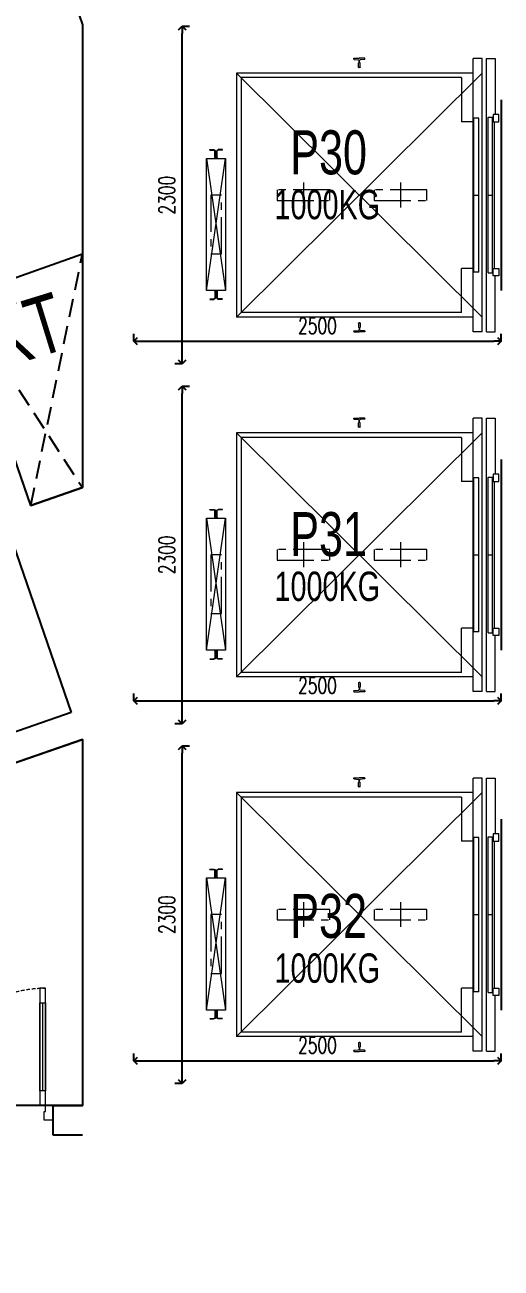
# Model space of a CAD drawing. Header units: millimetres. Extents: x -361699137 to 361252145, y -356478932 to 356523199.
# Drawn here: x 292928 to 296169, y 16563 to 25030 of the extents above; entities that cross this region are included whole.
import ezdxf
from ezdxf.enums import TextEntityAlignment as Align
from ezdxf.xclip import XClip

# ---------------------------------------------------------------- set-up
doc = ezdxf.new("R2010")
doc.units = ezdxf.units.MM
doc.header["$LTSCALE"] = 100
doc.header["$MEASUREMENT"] = 0
doc.header["$XCLIPFRAME"] = 0
for name, pattern in [('$0$Xref_ST_MBDV Cot vach 30.7.2022$0$CENTERX2', [4, 2.5, -0.5, 0.5, -0.5]), ('$0$Xref_ST_MBDV Cot vach 30.7.2022$0$HIDDEN', [0.375, 0.25, -0.125]), ('$0$Xref_ST_MBDV Cot vach 30.7.2022$0$PHANTOMX2', [5, 2.5, -0.5, 0.5, -0.5, 0.5, -0.5]), ('Xref_ST_MBDV Cot vach 30.7.2022$0$HIDDEN', [0.375, 0.25, -0.125])]:
    doc.linetypes.add(name, pattern=pattern)
for name, color, linetype in [('$0$Xref_ST_MBDV Cot vach 30.7.2022$0$KT-Net manh', 139, 'Continuous'), ('A-ANNO-ROOM', 50, 'Continuous'), ('Xref_ST_MBDV Cot vach 30.7.2022$0$KT-Khuat', 9, 'Xref_ST_MBDV Cot vach 30.7.2022$0$HIDDEN'), ('Xref_ST_MBDV Cot vach 30.7.2022$0$KT-Text', 7, 'Continuous'), ('Xref_ST_MBDV Cot vach 30.7.2022$0$KT-Thay', 7, 'Continuous'), ('Xref_ST_MBDV Cot vach 30.7.2022$0$KT-Tuong', 1, 'Continuous')]:
    doc.layers.add(name, color=color, linetype=linetype)
doc.layers.add('$0$Xref_ST_MBDV Cot vach 30.7.2022$0$KT-Noi that', color=36, linetype='Continuous', lineweight=9)
doc.layers.add('Xref_ST_MBDV Cot vach 30.7.2022$0$CUA', color=37, linetype='Continuous', lineweight=13)
doc.layers.add('dien tich thong thuy', color=3, linetype='Continuous', plot=False)
doc.styles.add('$0$Xref_ST_MBDV Cot vach 30.7.2022$0$xref.N.Cot vach tang N2$0$DIM', font='vnsimli.shx', dxfattribs={"width": 0.7})
doc.styles.add('220126_HDN_HBA typical plan$0$211210_HDN_HBA_TYPICAL PLAN CORE OPT 1$0$HBA-Text', font='GOTHIC.TTF')
doc.styles.add('Xref_ST_MBDV Cot vach 30.7.2022$0$Arial', font='arial.ttf', dxfattribs={"width": 0.7})
doc.dimstyles.new('$0$Xref_ST_MBDV Cot vach 30.7.2022$0$xref.N.Cot vach tang N2$0$CCU 1-100 A1', dxfattribs={"dimscale": 100, "dimtxt": 2.2, "dimasz": 1, "dimexe": 1, "dimexo": 0, "dimgap": 1, "dimtad": 1, "dimdec": 0, "dimdsep": 46, "dimtxsty": '$0$Xref_ST_MBDV Cot vach 30.7.2022$0$xref.N.Cot vach tang N2$0$DIM', "dimblk1": '$0$Xref_ST_MBDV Cot vach 30.7.2022$0$xref.N.Cot vach tang N2$0$_ARCHTICK', "dimblk2": '$0$Xref_ST_MBDV Cot vach 30.7.2022$0$xref.N.Cot vach tang N2$0$_ARCHTICK', "dimsah": 1, "dimcen": 0, "dimdle": 1, "dimclrd": 256, "dimclre": 256, "dimclrt": 31, "dimadec": 0, "dimazin": 0, "dimtfac": 1, "dimtdec": 0, "dimtix": 1, "dimtmove": 2, "dimatfit": 3, "dimldrblk": '$0$Xref_ST_MBDV Cot vach 30.7.2022$0$xref.N.Cot vach tang N2$0$_ARCHTICK', "dimfxl": 8, "dimtolj": 1, "dimarcsym": 0})

# ---------------------------------------------------------------- blocks, each defined once
blk = doc.blocks.new('A$C1AAC5519')
at = {"layer": 'A-ANNO-ROOM', "insert": (773, 1216.6), "char_height": 600, "attachment_point": 2, "rotation": 50.44883, "style": '220126_HDN_HBA typical plan$0$211210_HDN_HBA_TYPICAL PLAN CORE OPT 1$0$HBA-Text'}
blk.add_mtext_dynamic_manual_height_columns('S.B1.', width=722857412.874, gutter_width=9765.6, heights=[0], dxfattribs=at)
blk = doc.blocks.new('A$C418F5BC8')
at = {"layer": 'A-ANNO-ROOM', "insert": (648.1, 1090.8), "char_height": 600, "attachment_point": 2, "rotation": 50.44883, "style": '220126_HDN_HBA typical plan$0$211210_HDN_HBA_TYPICAL PLAN CORE OPT 1$0$HBA-Text'}
blk.add_mtext_dynamic_manual_height_columns('SL-S', width=722857412.874, gutter_width=9765.6, heights=[0], dxfattribs=at)
blk = doc.blocks.new('A$C2A6C5140')
at = {"layer": 'A-ANNO-ROOM', "insert": (731.4, 1190, 0), "char_height": 600, "attachment_point": 2, "rotation": 50.44883, "style": '220126_HDN_HBA typical plan$0$211210_HDN_HBA_TYPICAL PLAN CORE OPT 1$0$HBA-Text'}
blk.add_mtext_dynamic_manual_height_columns('2-BR', width=722857412.874, gutter_width=9765.6, heights=[0], dxfattribs=at)
blk = doc.blocks.new('A$C5388591E')
at = {"layer": 'A-ANNO-ROOM', "insert": (894.3, 842.2, 0), "char_height": 600, "attachment_point": 2, "rotation": 1.40647, "style": '220126_HDN_HBA typical plan$0$211210_HDN_HBA_TYPICAL PLAN CORE OPT 1$0$HBA-Text'}
blk.add_mtext_dynamic_manual_height_columns('3-BR', width=722857412.874, gutter_width=9765.6, heights=[0], dxfattribs=at)
blk = doc.blocks.new('A$C21AF0CCA')
at = {"layer": 'A-ANNO-ROOM', "insert": (1197.6, 814.7), "char_height": 600, "attachment_point": 2, "rotation": 0.10543, "style": '220126_HDN_HBA typical plan$0$211210_HDN_HBA_TYPICAL PLAN CORE OPT 1$0$HBA-Text'}
blk.add_mtext_dynamic_manual_height_columns('S.B1P.', width=722857412.874, gutter_width=9765.6, heights=[0], dxfattribs=at)
blk = doc.blocks.new('$0$Xref_ST_MBDV Cot vach 30.7.2022$0$TM 1000kg')
at = {"layer": '$0$Xref_ST_MBDV Cot vach 30.7.2022$0$KT-Net manh'}
blk.add_line((-2500, 1800), (-2500, 500), dxfattribs=at)
at = {"layer": '$0$Xref_ST_MBDV Cot vach 30.7.2022$0$KT-Noi that', "linetype": 'Continuous', "ltscale": 2}
for p, q in [((-2460, 2080, 0), (-2460, 1700, 0)), ((-2400, 2080, 0), (-2460, 2080, 0)), ((-2400, 220, 0), (-2400, 2080, 0)), ((-2370, 220, 0), (-2370, 2080, 0)), ((-2370, 2080, 0), (-2310, 2080, 0)), ((-2310, 220, 0), (-2310, 2080, 0)), ((-2310, 1981, 0), (-700, 1981, 0)), ((-2230, 1950, 0), (-730, 1950, 0)), ((-2230, 1950, 0), (-2230, 1650, 0)), ((-730, 1950, 0), (-730, 350, 0)), ((-700, 1981, 0), (-700, 319, 0)), ((-2455, 650, 0), (-2455, 1650, 0)), ((-2441.3, 620, 0), (-2441.3, 1680, 0)), ((-2411, 1680, 0), (-2441.3, 1680, 0)), ((-2411, 620, 0), (-2411, 1680, 0)), ((-2348, 625, 0), (-2348, 1675, 0)), ((-2348, 1675, 0), (-2314, 1675, 0)), ((-2314, 625, 0), (-2314, 1675, 0)), ((-2310, 1650, 0), (-2230, 1650, 0)), ((-2411, 1150, 0), (-2441.3, 1150, 0)), ((-2314, 1150, 0), (-2348, 1150, 0)), ((-2460, 220, 0), (-2460, 600, 0)), ((-2411, 620, 0), (-2441.3, 620, 0)), ((-2348, 625, 0), (-2314, 625, 0)), ((-2310, 650, 0), (-2230, 650, 0)), ((-2230, 350, 0), (-2230, 650, 0)), ((-2230, 350, 0), (-730, 350, 0)), ((-2310, 319, 0), (-700, 319, 0)), ((-2400, 220, 0), (-2460, 220, 0)), ((-2370, 220, 0), (-2310, 220, 0))]:
    blk.add_line(p, q, dxfattribs=at)
at = {"layer": '$0$Xref_ST_MBDV Cot vach 30.7.2022$0$KT-Noi that', "linetype": 'Continuous'}
for p, q in [((-1572.5, 2077, 0), (-1572.5, 2082, 0)), ((-1572.5, 2082, 0), (-1535, 2082, 0)), ((-1569.5, 2074, 0), (-1540.1, 2070.9, 0)), ((-1540, 2021, 0), (-1540, 2050, 0)), ((-1537.1, 2054.1, 0), (-1537.1, 2067.9, 0)), ((-1497.5, 2082, 0), (-1535, 2082, 0)), ((-1532.9, 2054.1, 0), (-1532.9, 2067.9, 0)), ((-1530, 2021, 0), (-1530, 2050, 0)), ((-1500.5, 2074, 0), (-1529.9, 2070.9, 0)), ((-1497.5, 2077, 0), (-1497.5, 2082, 0)), ((-1539, 2020, 0), (-1535, 2020, 0)), ((-1531, 2020, 0), (-1535, 2020, 0)), ((-603.5, 1460, 0), (-574.4, 1460, 0)), ((-603.5, 1456.8, 0), (-603.5, 1460, 0)), ((-603.5, 1456.8, 0), (-574.4, 1456.8, 0)), ((-568.2, 1406.2, 0), (-568.2, 1450.6, 0)), ((-565, 1406.2, 0), (-565, 1450.6, 0)), ((-555, 1406.2, 0), (-555, 1450.6, 0)), ((-551.8, 1406.2, 0), (-551.8, 1450.6, 0)), ((-516.5, 1460, 0), (-545.6, 1460, 0)), ((-516.5, 1456.8, 0), (-545.6, 1456.8, 0)), ((-516.5, 1456.8, 0), (-516.5, 1460, 0)), ((-558, 1403.2, 0), (-562, 1403.2, 0)), ((-558, 1400, 0), (-562, 1400, 0)), ((-603.5, 443.2, 0), (-574.4, 443.2, 0)), ((-603.5, 440, 0), (-574.4, 440, 0)), ((-568.2, 493.8, 0), (-568.2, 449.4, 0)), ((-565, 493.8, 0), (-565, 449.4, 0)), ((-558, 500, 0), (-562, 500, 0)), ((-558, 496.8, 0), (-562, 496.8, 0)), ((-555, 493.8, 0), (-555, 449.4, 0)), ((-551.8, 493.8, 0), (-551.8, 449.4, 0)), ((-516.5, 443.2, 0), (-545.6, 443.2, 0)), ((-516.5, 440, 0), (-545.6, 440, 0)), ((-1540, 279, 0), (-1540, 250, 0)), ((-1539, 280, 0), (-1535, 280, 0)), ((-1531, 280, 0), (-1535, 280, 0)), ((-1530, 279, 0), (-1530, 250, 0)), ((-1572.5, 223, 0), (-1572.5, 218, 0)), ((-1572.5, 218, 0), (-1535, 218, 0)), ((-1569.5, 226, 0), (-1540.1, 229.1, 0)), ((-1537.1, 245.9, 0), (-1537.1, 232.1, 0)), ((-1497.5, 218, 0), (-1535, 218, 0)), ((-1532.9, 245.9, 0), (-1532.9, 232.1, 0)), ((-1500.5, 226, 0), (-1529.9, 229.1, 0)), ((-1497.5, 223, 0), (-1497.5, 218, 0))]:
    blk.add_line(p, q, dxfattribs=at)
at = {"layer": '$0$Xref_ST_MBDV Cot vach 30.7.2022$0$KT-Noi that', "linetype": '$0$Xref_ST_MBDV Cot vach 30.7.2022$0$HIDDEN', "ltscale": 500}
for p, q in [((-2370, 1981, 0), (-700, 319, 0)), ((-2370, 319, 0), (-700, 1981, 0)), ((-495, 1400, 0), (-625, 500, 0)), ((-495, 500, 0), (-625, 1400, 0))]:
    blk.add_line(p, q, dxfattribs=at)
at = {"layer": '$0$Xref_ST_MBDV Cot vach 30.7.2022$0$KT-Noi that', "linetype": '$0$Xref_ST_MBDV Cot vach 30.7.2022$0$CENTERX2'}
for p, q in [((-1815, 1236, 0), (-1815, 1066.7, 0)), ((-1155, 1236, 0), (-1155, 1066.7, 0))]:
    blk.add_line(p, q, dxfattribs=at)
at = {"layer": '$0$Xref_ST_MBDV Cot vach 30.7.2022$0$KT-Noi that', "linetype": 'Continuous', "ltscale": 2, "elevation": 0}
for points in [[(-2485, 1700), (-2445, 1700), (-2445, 1650), (-2485, 1650)], [(-495, 1400), (-625, 1400), (-625, 500), (-495, 500)], [(-2485, 600), (-2445, 600), (-2445, 650), (-2485, 650)]]:
    blk.add_lwpolyline(points, close=True, dxfattribs=at)
at = {"layer": '$0$Xref_ST_MBDV Cot vach 30.7.2022$0$KT-Noi that', "linetype": '$0$Xref_ST_MBDV Cot vach 30.7.2022$0$PHANTOMX2', "elevation": 0}
for points in [[(-1635, 1186), (-1635, 1114), (-1995, 1114), (-1995, 1186)], [(-975, 1186), (-975, 1114), (-1335, 1114), (-1335, 1186)], [(-524, 1150), (-524, 750), (-596, 750), (-596, 1150)]]:
    blk.add_lwpolyline(points, close=True, dxfattribs=at)
at = {"layer": '$0$Xref_ST_MBDV Cot vach 30.7.2022$0$KT-Noi that', "linetype": 'Continuous'}
for centre, radius, start, end in [((-1569.5, 2077, 0), 3, 180, 270), ((-1540.1, 2067.9, 0), 3, 0, 90), ((-1542.3, 2054.7, 0), 5.25, 295.66972, 353.31728), ((-1529.9, 2067.9, 0), 3, 90, 180), ((-1527.7, 2054.7, 0), 5.25, 186.68272, 244.33028), ((-1500.5, 2077, 0), 3, 270, 0), ((-1539, 2021, 0), 1, 180, 270), ((-1531, 2021, 0), 1, 270, 0), ((-574.4, 1450.6, 0), 9.4, 0, 90), ((-574.4, 1450.6, 0), 6.2, 0, 90), ((-545.6, 1450.6, 0), 9.4, 90, 180), ((-545.6, 1450.6, 0), 6.2, 90, 180), ((-562, 1406.2, 0), 6.2, 180, 270), ((-562, 1406.2, 0), 3, 180, 270), ((-558, 1406.2, 0), 3, 270, 0), ((-558, 1406.2, 0), 6.2, 270, 0), ((-574.4, 449.4, 0), 6.2, 270, 0), ((-574.4, 449.4, 0), 9.4, 270, 0), ((-562, 493.8, 0), 6.2, 90, 180), ((-562, 493.8, 0), 3, 90, 180), ((-558, 493.8, 0), 6.2, 0, 90), ((-558, 493.8, 0), 3, 0, 90), ((-545.6, 449.4, 0), 9.4, 180, 270), ((-545.6, 449.4, 0), 6.2, 180, 270), ((-1539, 279, 0), 1, 90, 180), ((-1531, 279, 0), 1, 0, 90), ((-1569.5, 223, 0), 3, 90, 180), ((-1540.1, 232.1, 0), 3, 270, 0), ((-1542.3, 245.3, 0), 5.25, 6.68272, 64.33028), ((-1527.7, 245.3, 0), 5.25, 115.66972, 173.31728), ((-1529.9, 232.1, 0), 3, 180, 270), ((-1500.5, 223, 0), 3, 0, 90)]:
    blk.add_arc(centre, radius, start, end, dxfattribs=at)
blk = doc.blocks.new('$0$Xref_ST_MBDV Cot vach 30.7.2022$0$xref.N.Cot vach tang N2$0$_Open90')
at = {"color": 0, "linetype": 'ByBlock', "lineweight": -2}
for p, q in [((0, 0), (-1, 0)), ((-0.5, 0.5), (0, 0)), ((0, 0), (-0.5, -0.5))]:
    blk.add_line(p, q, dxfattribs=at)
blk = doc.blocks.new('*D525')
at = {"layer": 'Defpoints', "color": 5, "transparency": 16777216}
for p, q in [((293998.7, 20120.4), (294048.7, 20120.4)), ((293998.7, 17870.4), (293998.7, 20070.4)), ((293998.7, 17820.4), (293948.7, 17820.4))]:
    blk.add_line(p, q, dxfattribs=at)
at = {"layer": 'Defpoints', "color": 0, "transparency": 16777216}
for p in [(293998.7, 20120.4, 0), (293998.7, 20120.4), (293998.7, 17820.4, 0)]:
    blk.add_point(p, dxfattribs=at)
at = {"layer": 'Defpoints', "color": 5, "transparency": 16777216, "xscale": 50, "yscale": 50, "zscale": 50}
for p, rotation in [((293998.7, 20120.4), 90), ((293998.7, 17820.4), 270)]:
    blk.add_blockref('$0$Xref_ST_MBDV Cot vach 30.7.2022$0$xref.N.Cot vach tang N2$0$_Open90', p, dxfattribs=dict(at, rotation=rotation))
at = {"layer": 'Defpoints', "color": 5, "transparency": 16777216, "insert": (293893.7, 18970.4), "char_height": 110, "attachment_point": 5, "rotation": 90, "style": '$0$Xref_ST_MBDV Cot vach 30.7.2022$0$xref.N.Cot vach tang N2$0$DIM'}
blk.add_mtext('\\A1;2300', dxfattribs=at)
blk = doc.blocks.new('$0$Xref_ST_MBDV Cot vach 30.7.2022$0$xref.N.Cot vach tang N2$0$_ARCHTICK')
at = {"color": 0, "linetype": 'ByBlock', "const_width": 0.15}
blk.add_lwpolyline([(-0.5, -0.5), (0.5, 0.5)], dxfattribs=at)
blk = doc.blocks.new('*D526')
at = {"layer": 'Defpoints', "color": 5, "transparency": 16777216}
for p, q in [((293668.9, 17975.6), (293668.9, 18025.6)), ((293718.9, 17975.6), (296118.9, 17975.6)), ((296168.9, 17975.6), (296168.9, 18025.6))]:
    blk.add_line(p, q, dxfattribs=at)
at = {"layer": 'Defpoints', "color": 0, "transparency": 16777216}
for p in [(293668.9, 17975.6, 0), (296168.9, 17975.6, 0), (296168.9, 17975.6)]:
    blk.add_point(p, dxfattribs=at)
at = {"layer": 'Defpoints', "color": 5, "transparency": 16777216, "xscale": 50, "yscale": 50, "zscale": 50, "rotation": 180}
blk.add_blockref('$0$Xref_ST_MBDV Cot vach 30.7.2022$0$xref.N.Cot vach tang N2$0$_Open90', (293668.9, 17975.6), dxfattribs=at)
at = {"layer": 'Defpoints', "color": 5, "transparency": 16777216, "xscale": 50, "yscale": 50, "zscale": 50}
blk.add_blockref('$0$Xref_ST_MBDV Cot vach 30.7.2022$0$xref.N.Cot vach tang N2$0$_Open90', (296168.9, 17975.6), dxfattribs=at)
at = {"layer": 'Defpoints', "color": 5, "transparency": 16777216, "insert": (294918.9, 18080.6), "char_height": 110, "attachment_point": 5, "style": '$0$Xref_ST_MBDV Cot vach 30.7.2022$0$xref.N.Cot vach tang N2$0$DIM'}
blk.add_mtext('\\A1;2500', dxfattribs=at)
blk = doc.blocks.new('*D527')
at = {"layer": 'Defpoints', "color": 5, "transparency": 16777216}
for p, q in [((293998.7, 22570.4), (294048.7, 22570.4)), ((293998.7, 20320.4), (293998.7, 22520.4)), ((293998.7, 20270.4), (293948.7, 20270.4))]:
    blk.add_line(p, q, dxfattribs=at)
at = {"layer": 'Defpoints', "color": 0, "transparency": 16777216}
for p in [(293998.7, 22570.4, 0), (293998.7, 22570.4), (293998.7, 20270.4, 0)]:
    blk.add_point(p, dxfattribs=at)
at = {"layer": 'Defpoints', "color": 5, "transparency": 16777216, "xscale": 50, "yscale": 50, "zscale": 50}
for p, rotation in [((293998.7, 22570.4), 90), ((293998.7, 20270.4), 270)]:
    blk.add_blockref('$0$Xref_ST_MBDV Cot vach 30.7.2022$0$xref.N.Cot vach tang N2$0$_Open90', p, dxfattribs=dict(at, rotation=rotation))
at = {"layer": 'Defpoints', "color": 5, "transparency": 16777216, "insert": (293893.7, 21420.4), "char_height": 110, "attachment_point": 5, "rotation": 90, "style": '$0$Xref_ST_MBDV Cot vach 30.7.2022$0$xref.N.Cot vach tang N2$0$DIM'}
blk.add_mtext('\\A1;2300', dxfattribs=at)
blk = doc.blocks.new('*D528')
at = {"layer": 'Defpoints', "color": 5, "transparency": 16777216}
for p, q in [((293668.9, 20425.6), (293668.9, 20475.6)), ((293718.9, 20425.6), (296118.9, 20425.6)), ((296168.9, 20425.6), (296168.9, 20475.6))]:
    blk.add_line(p, q, dxfattribs=at)
at = {"layer": 'Defpoints', "color": 0, "transparency": 16777216}
for p in [(293668.9, 20425.6, 0), (296168.9, 20425.6, 0), (296168.9, 20425.6)]:
    blk.add_point(p, dxfattribs=at)
at = {"layer": 'Defpoints', "color": 5, "transparency": 16777216, "xscale": 50, "yscale": 50, "zscale": 50, "rotation": 180}
blk.add_blockref('$0$Xref_ST_MBDV Cot vach 30.7.2022$0$xref.N.Cot vach tang N2$0$_Open90', (293668.9, 20425.6), dxfattribs=at)
at = {"layer": 'Defpoints', "color": 5, "transparency": 16777216, "xscale": 50, "yscale": 50, "zscale": 50}
blk.add_blockref('$0$Xref_ST_MBDV Cot vach 30.7.2022$0$xref.N.Cot vach tang N2$0$_Open90', (296168.9, 20425.6), dxfattribs=at)
at = {"layer": 'Defpoints', "color": 5, "transparency": 16777216, "insert": (294918.9, 20530.6), "char_height": 110, "attachment_point": 5, "style": '$0$Xref_ST_MBDV Cot vach 30.7.2022$0$xref.N.Cot vach tang N2$0$DIM'}
blk.add_mtext('\\A1;2500', dxfattribs=at)
blk = doc.blocks.new('*D529')
at = {"layer": 'Defpoints', "color": 5, "transparency": 16777216}
for p, q in [((293998.7, 25020.4), (294048.7, 25020.4)), ((293998.7, 22770.4), (293998.7, 24970.4)), ((293998.7, 22720.4), (293948.7, 22720.4))]:
    blk.add_line(p, q, dxfattribs=at)
at = {"layer": 'Defpoints', "color": 0, "transparency": 16777216}
for p in [(293998.7, 25020.4, 0), (293998.7, 25020.4), (293998.7, 22720.4, 0)]:
    blk.add_point(p, dxfattribs=at)
at = {"layer": 'Defpoints', "color": 5, "transparency": 16777216, "xscale": 50, "yscale": 50, "zscale": 50}
for p, rotation in [((293998.7, 25020.4), 90), ((293998.7, 22720.4), 270)]:
    blk.add_blockref('$0$Xref_ST_MBDV Cot vach 30.7.2022$0$xref.N.Cot vach tang N2$0$_Open90', p, dxfattribs=dict(at, rotation=rotation))
at = {"layer": 'Defpoints', "color": 5, "transparency": 16777216, "insert": (293893.7, 23870.4), "char_height": 110, "attachment_point": 5, "rotation": 90, "style": '$0$Xref_ST_MBDV Cot vach 30.7.2022$0$xref.N.Cot vach tang N2$0$DIM'}
blk.add_mtext('\\A1;2300', dxfattribs=at)
blk = doc.blocks.new('*D530')
at = {"layer": 'Defpoints', "color": 5, "transparency": 16777216}
for p, q in [((293668.9, 22875.6), (293668.9, 22925.6)), ((293718.9, 22875.6), (296118.9, 22875.6)), ((296168.9, 22875.6), (296168.9, 22925.6))]:
    blk.add_line(p, q, dxfattribs=at)
at = {"layer": 'Defpoints', "color": 0, "transparency": 16777216}
for p in [(293668.9, 22875.6, 0), (296168.9, 22875.6, 0), (296168.9, 22875.6)]:
    blk.add_point(p, dxfattribs=at)
at = {"layer": 'Defpoints', "color": 5, "transparency": 16777216, "xscale": 50, "yscale": 50, "zscale": 50, "rotation": 180}
blk.add_blockref('$0$Xref_ST_MBDV Cot vach 30.7.2022$0$xref.N.Cot vach tang N2$0$_Open90', (293668.9, 22875.6), dxfattribs=at)
at = {"layer": 'Defpoints', "color": 5, "transparency": 16777216, "xscale": 50, "yscale": 50, "zscale": 50}
blk.add_blockref('$0$Xref_ST_MBDV Cot vach 30.7.2022$0$xref.N.Cot vach tang N2$0$_Open90', (296168.9, 22875.6), dxfattribs=at)
at = {"layer": 'Defpoints', "color": 5, "transparency": 16777216, "insert": (294918.9, 22980.6), "char_height": 110, "attachment_point": 5, "style": '$0$Xref_ST_MBDV Cot vach 30.7.2022$0$xref.N.Cot vach tang N2$0$DIM'}
blk.add_mtext('\\A1;2500', dxfattribs=at)
blk = doc.blocks.new('ĂERWER')
at = {"layer": 'Xref_ST_MBDV Cot vach 30.7.2022$0$KT-Text', "style": 'Xref_ST_MBDV Cot vach 30.7.2022$0$Arial', "width": 0.7}
for s, height, p in [('P30', 300, (-41535.8, 23804)), ('1000KG', 200, (-41642.7, 23498.5)), ('P31', 300, (-41535.8, 21204)), ('1000KG', 200, (-41642.7, 20898.5)), ('P32', 300, (-41535.8, 18604)), ('1000KG', 200, (-41642.7, 18298.5))]:
    blk.add_text(s, height=height, dxfattribs=at).set_placement(p)
blk = doc.blocks.new('*U166')
blk.add_line((70, 100), (70, 700))
for points in [[(50, 0), (50, 800), (90, 800), (90, 0)], [(50, 100), (90, 100), (90, 700), (50, 700)], [(0, -100), (60, -100), (60, -40), (50, -40), (50, 0), (0, 0)], [(900, -100), (840, -100), (840, -40), (850, -40), (850, 0), (900, 0)]]:
    blk.add_lwpolyline(points, close=True)
at = {"linetype": 'Xref_ST_MBDV Cot vach 30.7.2022$0$HIDDEN'}
blk.add_arc((50, 0), 800, 0, 90, dxfattribs=at)
blk = doc.blocks.new('*D553')
at = {"layer": 'Defpoints', "color": 5, "transparency": 16777216}
for p, q in [((293998.7, 20120.4), (294048.7, 20120.4)), ((293998.7, 17870.4), (293998.7, 20070.4)), ((293998.7, 17820.4), (293948.7, 17820.4))]:
    blk.add_line(p, q, dxfattribs=at)
at = {"layer": 'Defpoints', "color": 0, "transparency": 16777216}
for p in [(293998.7, 20120.4, 0), (293998.7, 20120.4), (293998.7, 17820.4, 0)]:
    blk.add_point(p, dxfattribs=at)
at = {"layer": 'Defpoints', "color": 5, "transparency": 16777216, "xscale": 50, "yscale": 50, "zscale": 50}
for p, rotation in [((293998.7, 20120.4), 90), ((293998.7, 17820.4), 270)]:
    blk.add_blockref('$0$Xref_ST_MBDV Cot vach 30.7.2022$0$xref.N.Cot vach tang N2$0$_Open90', p, dxfattribs=dict(at, rotation=rotation))
at = {"layer": 'Defpoints', "color": 5, "transparency": 16777216, "insert": (293893.7, 18970.4), "char_height": 110, "attachment_point": 5, "rotation": 90, "style": '$0$Xref_ST_MBDV Cot vach 30.7.2022$0$xref.N.Cot vach tang N2$0$DIM'}
blk.add_mtext('\\A1;2300', dxfattribs=at)
blk = doc.blocks.new('*D554')
at = {"layer": 'Defpoints', "color": 5, "transparency": 16777216}
for p, q in [((293668.9, 17975.6), (293668.9, 18025.6)), ((293718.9, 17975.6), (296118.9, 17975.6)), ((296168.9, 17975.6), (296168.9, 18025.6))]:
    blk.add_line(p, q, dxfattribs=at)
at = {"layer": 'Defpoints', "color": 0, "transparency": 16777216}
for p in [(293668.9, 17975.6, 0), (296168.9, 17975.6, 0), (296168.9, 17975.6)]:
    blk.add_point(p, dxfattribs=at)
at = {"layer": 'Defpoints', "color": 5, "transparency": 16777216, "xscale": 50, "yscale": 50, "zscale": 50, "rotation": 180}
blk.add_blockref('$0$Xref_ST_MBDV Cot vach 30.7.2022$0$xref.N.Cot vach tang N2$0$_Open90', (293668.9, 17975.6), dxfattribs=at)
at = {"layer": 'Defpoints', "color": 5, "transparency": 16777216, "xscale": 50, "yscale": 50, "zscale": 50}
blk.add_blockref('$0$Xref_ST_MBDV Cot vach 30.7.2022$0$xref.N.Cot vach tang N2$0$_Open90', (296168.9, 17975.6), dxfattribs=at)
at = {"layer": 'Defpoints', "color": 5, "transparency": 16777216, "insert": (294918.9, 18080.6), "char_height": 110, "attachment_point": 5, "style": '$0$Xref_ST_MBDV Cot vach 30.7.2022$0$xref.N.Cot vach tang N2$0$DIM'}
blk.add_mtext('\\A1;2500', dxfattribs=at)
blk = doc.blocks.new('*D555')
at = {"layer": 'Defpoints', "color": 5, "transparency": 16777216}
for p, q in [((293998.7, 22570.4), (294048.7, 22570.4)), ((293998.7, 20320.4), (293998.7, 22520.4)), ((293998.7, 20270.4), (293948.7, 20270.4))]:
    blk.add_line(p, q, dxfattribs=at)
at = {"layer": 'Defpoints', "color": 0, "transparency": 16777216}
for p in [(293998.7, 22570.4, 0), (293998.7, 22570.4), (293998.7, 20270.4, 0)]:
    blk.add_point(p, dxfattribs=at)
at = {"layer": 'Defpoints', "color": 5, "transparency": 16777216, "xscale": 50, "yscale": 50, "zscale": 50}
for p, rotation in [((293998.7, 22570.4), 90), ((293998.7, 20270.4), 270)]:
    blk.add_blockref('$0$Xref_ST_MBDV Cot vach 30.7.2022$0$xref.N.Cot vach tang N2$0$_Open90', p, dxfattribs=dict(at, rotation=rotation))
at = {"layer": 'Defpoints', "color": 5, "transparency": 16777216, "insert": (293893.7, 21420.4), "char_height": 110, "attachment_point": 5, "rotation": 90, "style": '$0$Xref_ST_MBDV Cot vach 30.7.2022$0$xref.N.Cot vach tang N2$0$DIM'}
blk.add_mtext('\\A1;2300', dxfattribs=at)
blk = doc.blocks.new('*D556')
at = {"layer": 'Defpoints', "color": 5, "transparency": 16777216}
for p, q in [((293668.9, 20425.6), (293668.9, 20475.6)), ((293718.9, 20425.6), (296118.9, 20425.6)), ((296168.9, 20425.6), (296168.9, 20475.6))]:
    blk.add_line(p, q, dxfattribs=at)
at = {"layer": 'Defpoints', "color": 0, "transparency": 16777216}
for p in [(293668.9, 20425.6, 0), (296168.9, 20425.6, 0), (296168.9, 20425.6)]:
    blk.add_point(p, dxfattribs=at)
at = {"layer": 'Defpoints', "color": 5, "transparency": 16777216, "xscale": 50, "yscale": 50, "zscale": 50, "rotation": 180}
blk.add_blockref('$0$Xref_ST_MBDV Cot vach 30.7.2022$0$xref.N.Cot vach tang N2$0$_Open90', (293668.9, 20425.6), dxfattribs=at)
at = {"layer": 'Defpoints', "color": 5, "transparency": 16777216, "xscale": 50, "yscale": 50, "zscale": 50}
blk.add_blockref('$0$Xref_ST_MBDV Cot vach 30.7.2022$0$xref.N.Cot vach tang N2$0$_Open90', (296168.9, 20425.6), dxfattribs=at)
at = {"layer": 'Defpoints', "color": 5, "transparency": 16777216, "insert": (294918.9, 20530.6), "char_height": 110, "attachment_point": 5, "style": '$0$Xref_ST_MBDV Cot vach 30.7.2022$0$xref.N.Cot vach tang N2$0$DIM'}
blk.add_mtext('\\A1;2500', dxfattribs=at)
blk = doc.blocks.new('*D557')
at = {"layer": 'Defpoints', "color": 5, "transparency": 16777216}
for p, q in [((293998.7, 25020.4), (294048.7, 25020.4)), ((293998.7, 22770.4), (293998.7, 24970.4)), ((293998.7, 22720.4), (293948.7, 22720.4))]:
    blk.add_line(p, q, dxfattribs=at)
at = {"layer": 'Defpoints', "color": 0, "transparency": 16777216}
for p in [(293998.7, 25020.4, 0), (293998.7, 25020.4), (293998.7, 22720.4, 0)]:
    blk.add_point(p, dxfattribs=at)
at = {"layer": 'Defpoints', "color": 5, "transparency": 16777216, "xscale": 50, "yscale": 50, "zscale": 50}
for p, rotation in [((293998.7, 25020.4), 90), ((293998.7, 22720.4), 270)]:
    blk.add_blockref('$0$Xref_ST_MBDV Cot vach 30.7.2022$0$xref.N.Cot vach tang N2$0$_Open90', p, dxfattribs=dict(at, rotation=rotation))
at = {"layer": 'Defpoints', "color": 5, "transparency": 16777216, "insert": (293893.7, 23870.4), "char_height": 110, "attachment_point": 5, "rotation": 90, "style": '$0$Xref_ST_MBDV Cot vach 30.7.2022$0$xref.N.Cot vach tang N2$0$DIM'}
blk.add_mtext('\\A1;2300', dxfattribs=at)
blk = doc.blocks.new('*D558')
at = {"layer": 'Defpoints', "color": 5, "transparency": 16777216}
for p, q in [((293668.9, 22875.6), (293668.9, 22925.6)), ((293718.9, 22875.6), (296118.9, 22875.6)), ((296168.9, 22875.6), (296168.9, 22925.6))]:
    blk.add_line(p, q, dxfattribs=at)
at = {"layer": 'Defpoints', "color": 0, "transparency": 16777216}
for p in [(293668.9, 22875.6, 0), (296168.9, 22875.6, 0), (296168.9, 22875.6)]:
    blk.add_point(p, dxfattribs=at)
at = {"layer": 'Defpoints', "color": 5, "transparency": 16777216, "xscale": 50, "yscale": 50, "zscale": 50, "rotation": 180}
blk.add_blockref('$0$Xref_ST_MBDV Cot vach 30.7.2022$0$xref.N.Cot vach tang N2$0$_Open90', (293668.9, 22875.6), dxfattribs=at)
at = {"layer": 'Defpoints', "color": 5, "transparency": 16777216, "xscale": 50, "yscale": 50, "zscale": 50}
blk.add_blockref('$0$Xref_ST_MBDV Cot vach 30.7.2022$0$xref.N.Cot vach tang N2$0$_Open90', (296168.9, 22875.6), dxfattribs=at)
at = {"layer": 'Defpoints', "color": 5, "transparency": 16777216, "insert": (294918.9, 22980.6), "char_height": 110, "attachment_point": 5, "style": '$0$Xref_ST_MBDV Cot vach 30.7.2022$0$xref.N.Cot vach tang N2$0$DIM'}
blk.add_mtext('\\A1;2500', dxfattribs=at)

msp = doc.modelspace()

# ---------------------------------------------------------------- linework, layer by layer
at = {"layer": 'Defpoints', "elevation": 0}
for points in [[(290870.2, 27832.9), (292193.5, 28289.8), (293318.9, 25030.3), (293318.9, 21879.5), (292968.2, 21756.2)], [(290661.6, 19244.6), (293318.9, 20162), (293318.9, 17670.4), (291205, 17670.4)]]:
    msp.add_lwpolyline(points, close=True, dxfattribs=at)
at = {"layer": 'Xref_ST_MBDV Cot vach 30.7.2022$0$KT-Khuat', "linetype": 'Xref_ST_MBDV Cot vach 30.7.2022$0$HIDDEN', "ltscale": 5}
for p, q in [((292968.2, 21756.2, 0), (293318.9, 23469.6, 0)), ((292478.7, 23174.1, 0), (293318.9, 21879.5, 0))]:
    msp.add_line(p, q, dxfattribs=at)
at = {"layer": 'Xref_ST_MBDV Cot vach 30.7.2022$0$KT-Thay'}
msp.add_line((292478.7, 23174.1, 0), (293318.9, 23469.6, 0), dxfattribs=at)
at = {"layer": 'Xref_ST_MBDV Cot vach 30.7.2022$0$KT-Tuong'}
for p, q in [((292968.2, 21756.2, 0), (290870.2, 27832.9, 0)), ((291311, 25943.3, 0), (293243, 20347.4, 0)), ((292968.2, 21756.2, 0), (293318.9, 21879.5, 0)), ((293243, 20347.4, 0), (290596.3, 19433.6, 0)), ((293318.9, 20162, 0), (290661.6, 19244.6, 0)), ((293118.9, 17670.4, 0), (293118.9, 17470.4, 0)), ((293118.9, 17670.4, 0), (293318.9, 17670.4, 0)), ((293118.9, 17470.4, 0), (293318.9, 17470.4, 0))]:
    msp.add_line(p, q, dxfattribs=at)

# ---------------------------------------------------------------- block references
at = {"layer": '$0$Xref_ST_MBDV Cot vach 30.7.2022$0$KT-Noi that', "xscale": -1}
for p in [(293668.9, 22720.4, 0), (293668.9, 22720.4, 0), (293668.9, 20270.4, 0), (293668.9, 20270.4, 0), (293668.9, 17820.4, 0), (293668.9, 17820.4, 0)]:
    msp.add_blockref('$0$Xref_ST_MBDV Cot vach 30.7.2022$0$TM 1000kg', p, dxfattribs=at)
at = {"layer": 'A-ANNO-ROOM'}
for p in [(-259643.7, 30107.5, 0), (-265285.3, 28918.9, 0), (-245554.4, 25356.8, 0), (-227992.2, 24030.2, 0), (-256709.5, 21832.9, 0), (-262170.1, 20336.7, 0), (-227340, 20267.8, 0), (-224467.8, 15310.1, 0)]:
    msp.add_blockref('A$C21AF0CCA', p, dxfattribs=at)
at = {"layer": 'dien tich thong thuy'}
for name, p, rotation in [('A$C2A6C5140', (-231902.2, 41866.7, 0), 310.9576437198666), ('A$C2A6C5140', (-223136.1, 38294.9, 0), 310.9576437198666), ('A$C2A6C5140', (-179022.3, 13510.4, 0), 310.9576437198666), ('A$C2A6C5140', (-199561.1, 2743, 0), 310.9576437198666), ('A$C2A6C5140', (-176749.4, 2773.7, 0), 310.9576437198666), ('A$C2A6C5140', (-192735.1, 2545.1, 0), 310.9576437198666), ('A$C418F5BC8', (-243956.4, 39603.9, 0), 309.6632197063607), ('A$C418F5BC8', (-248126.4, 37597.1, 0), 309.6632197063607), ('A$C418F5BC8', (-251890.4, 36548.6, 0), 309.6632197063607), ('A$C418F5BC8', (-255839.4, 34945, 0), 309.6632197063607), ('A$C1AAC5519', (-240877.1, 28052.6, 0), 309.6566028083925), ('A$C1AAC5519', (-219521.6, 27682.2, 0), 309.6566028083925), ('A$C1AAC5519', (-217651.9, 24628, 0), 309.6566028083925), ('A$C1AAC5519', (-267764, 19262.7, 0), 309.6566028083925), ('A$C418F5BC8', (-223053.1, 10712.7, 0), 309.6632197063607), ('A$C1AAC5519', (-213503.8, 3324.6, -0.3), 309.6566028083925), ('A$C1AAC5519', (-207798.7, 3064.6, 0), 309.6566028083925), ('A$C1AAC5519', (-184128.2, 2786.5, 0), 309.6566028083925)]:
    msp.add_blockref(name, p, dxfattribs=dict(at, rotation=rotation))
for p in [(-273086, 28673.9, 0), (-220441.7, 3035.2, 0)]:
    msp.add_blockref('A$C5388591E', p, dxfattribs=at)
at = {"layer": 'Xref_ST_MBDV Cot vach 30.7.2022$0$CUA', "xscale": -1}
msp.add_blockref('*U166', (293118.9, 17670.4, 0), dxfattribs=at)
at = {"layer": 'Xref_ST_MBDV Cot vach 30.7.2022$0$KT-Text'}
ref = msp.add_blockref('ĂERWER', (336269.8, 207.8, 0), dxfattribs=at)
XClip(ref).set_block_clipping_path([(-134885.3939039337, -23347.1456148657), (15494.0954186382, 85174.2458689829)])

# ---------------------------------------------------------------- texts
at = {"layer": 'Xref_ST_MBDV Cot vach 30.7.2022$0$KT-Text', "extrusion": (-7.82116e-08, -2.35248e-08, 1), "style": 'Xref_ST_MBDV Cot vach 30.7.2022$0$Arial', "width": 0.7}
msp.add_text('KT', height=400, rotation=17.17014, dxfattribs=at).set_placement((292997.5, 22758.6, 0), align=Align.CENTER)

# ---------------------------------------------------------------- dimensions: what is measured, and where the dimension line sits
at = {"layer": 'Defpoints', "color": 5}
for base, p1, p2, picture, middle in [((293998.7, 25020.4, 0), (293998.7, 22720.4, 0), (293998.7, 25020.4, 0), '*D529', (293893.7, 23870.4, 0)), ((293998.7, 25020.4, 0), (293998.7, 22720.4, 0), (293998.7, 25020.4, 0), '*D557', (293893.7, 23870.4, 0)), ((293998.7, 22570.4, 0), (293998.7, 20270.4, 0), (293998.7, 22570.4, 0), '*D527', (293893.7, 21420.4, 0)), ((293998.7, 22570.4, 0), (293998.7, 20270.4, 0), (293998.7, 22570.4, 0), '*D555', (293893.7, 21420.4, 0)), ((293998.7, 20120.4, 0), (293998.7, 17820.4, 0), (293998.7, 20120.4, 0), '*D525', (293893.7, 18970.4, 0)), ((293998.7, 20120.4, 0), (293998.7, 17820.4, 0), (293998.7, 20120.4, 0), '*D553', (293893.7, 18970.4, 0))]:
    dim = msp.add_linear_dim(base=base, p1=p1, p2=p2, angle=90, dimstyle='$0$Xref_ST_MBDV Cot vach 30.7.2022$0$xref.N.Cot vach tang N2$0$CCU 1-100 A1', override={"dimscale": 50, "dimblk1": '$0$Xref_ST_MBDV Cot vach 30.7.2022$0$xref.N.Cot vach tang N2$0$_Open90', "dimblk2": '$0$Xref_ST_MBDV Cot vach 30.7.2022$0$xref.N.Cot vach tang N2$0$_Open90', "dimclrd": 5, "dimclre": 5, "dimclrt": 5, "dimlwd": 65535, "dimlwe": 65535}, dxfattribs=at)
    dim.commit()
    dim.dimension.update_dxf_attribs({"geometry": picture, "text_midpoint": middle})
for base, p1, p2, picture, middle in [((296168.9, 22875.6, 0), (293668.9, 22875.6, 0), (296168.9, 22875.6, 0), '*D530', (294918.9, 22980.6, 0)), ((296168.9, 22875.6, 0), (293668.9, 22875.6, 0), (296168.9, 22875.6, 0), '*D558', (294918.9, 22980.6, 0)), ((296168.9, 20425.6, 0), (293668.9, 20425.6, 0), (296168.9, 20425.6, 0), '*D528', (294918.9, 20530.6, 0)), ((296168.9, 20425.6, 0), (293668.9, 20425.6, 0), (296168.9, 20425.6, 0), '*D556', (294918.9, 20530.6, 0)), ((296168.9, 17975.6, 0), (293668.9, 17975.6, 0), (296168.9, 17975.6, 0), '*D526', (294918.9, 18080.6, 0)), ((296168.9, 17975.6, 0), (293668.9, 17975.6, 0), (296168.9, 17975.6, 0), '*D554', (294918.9, 18080.6, 0))]:
    dim = msp.add_linear_dim(base=base, p1=p1, p2=p2, dimstyle='$0$Xref_ST_MBDV Cot vach 30.7.2022$0$xref.N.Cot vach tang N2$0$CCU 1-100 A1', override={"dimscale": 50, "dimblk1": '$0$Xref_ST_MBDV Cot vach 30.7.2022$0$xref.N.Cot vach tang N2$0$_Open90', "dimblk2": '$0$Xref_ST_MBDV Cot vach 30.7.2022$0$xref.N.Cot vach tang N2$0$_Open90', "dimclrd": 5, "dimclre": 5, "dimclrt": 5, "dimlwd": 65535, "dimlwe": 65535}, dxfattribs=at)
    dim.commit()
    dim.dimension.update_dxf_attribs({"geometry": picture, "text_midpoint": middle})

doc.saveas('drawing.dxf')
